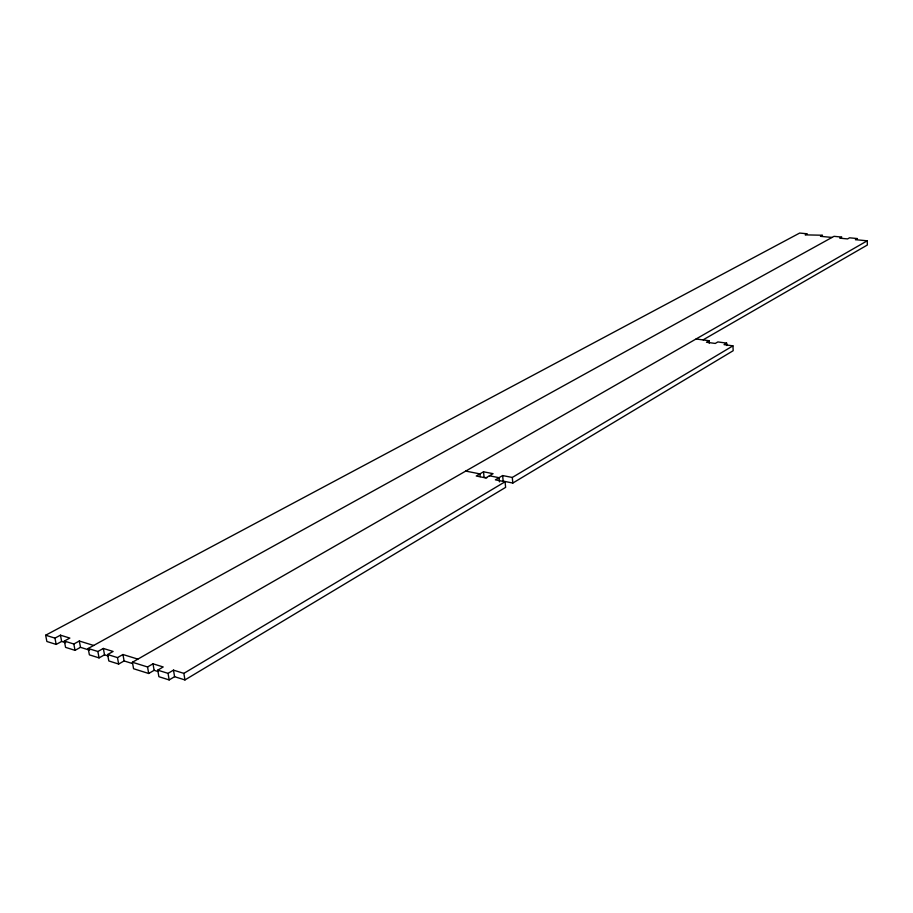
<?xml version="1.0" encoding="UTF-8"?>
<svg xmlns="http://www.w3.org/2000/svg" width="913" height="913" viewBox="0 0 913 913"><rect width="100%" height="100%" fill="white"/><g stroke="black" fill="none" stroke-linecap="round" stroke-linejoin="round"><path stroke-width="1.37" d="M157.949 671.5L154.126 670.313L148.693 673.486L133.572 668.738L132.419 662.256L147.552 666.969L152.996 663.808L163.187 666.958L157.755 670.153L158.885 676.693L169.167 679.923L174.588 676.693L184.951 679.934L505.619 487.371L505.072 481.767L495.394 479.839L502.629 475.559L512.284 477.465L732.945 345.856L733.185 350.706L512.821 483.045L503.177 481.117L502.629 475.559M157.755 670.153L168.049 673.36L173.481 670.142L183.855 673.36L505.072 481.767M726.782 345.536L726.657 343.128L724.077 344.646L732.945 345.856M483.525 471.793L476.255 476.015L485.784 477.921L493.043 473.664L483.525 471.793L484.084 477.316L486.8 477.853M709.241 343.14L709.104 340.743L706.502 342.249L715.267 343.448L717.858 341.93L726.657 343.128M703.17 339.819L867.35 245.015L867.247 240.804L855.413 239.674L857.375 238.555L849.547 237.814L847.584 238.921L839.789 238.179L841.763 237.072L834.014 236.33L88.196 648.481L89.383 654.849L99.049 657.885L104.516 654.826L108.168 655.968M132.419 662.256L867.247 240.804M88.196 648.481L97.874 651.494L103.34 648.447L113.098 651.46L107.631 654.53L108.807 660.955L118.644 664.048L124.1 660.944L132.237 663.477M107.631 654.53L117.48 657.6L122.947 654.507L137.874 659.129M65.679 642.706L61.65 641.451L56.172 644.418L46.871 641.497L45.65 635.22L54.963 638.13L60.452 635.174L69.845 638.084L64.355 641.052L65.565 647.363L75.026 650.341L80.504 647.328L89.622 650.182M64.355 641.052L73.827 644.007L79.305 641.006L93.662 645.457M45.65 635.22L799.651 233.066L807.218 233.785L805.209 234.869L822.476 235.234L820.479 236.33L832.028 237.437M696.083 338.974L709.104 340.743M465.733 471.085L479.896 473.893L480.181 476.666M489.425 475.787L499.023 477.693L499.434 481.87M54.963 638.13L56.172 644.418M60.452 635.174L61.65 641.451M73.827 644.007L75.026 650.341M79.305 641.006L80.504 647.328M97.874 651.494L99.049 657.885M103.34 648.447L104.516 654.826M117.48 657.6L118.644 664.048M122.947 654.507L124.1 660.944M152.996 663.808L154.126 670.313M147.552 666.969L148.693 673.486M168.049 673.36L169.167 679.923M173.481 670.142L174.588 676.693M183.855 673.36L184.951 679.934M512.284 477.465L512.821 483.045"/></g></svg>
